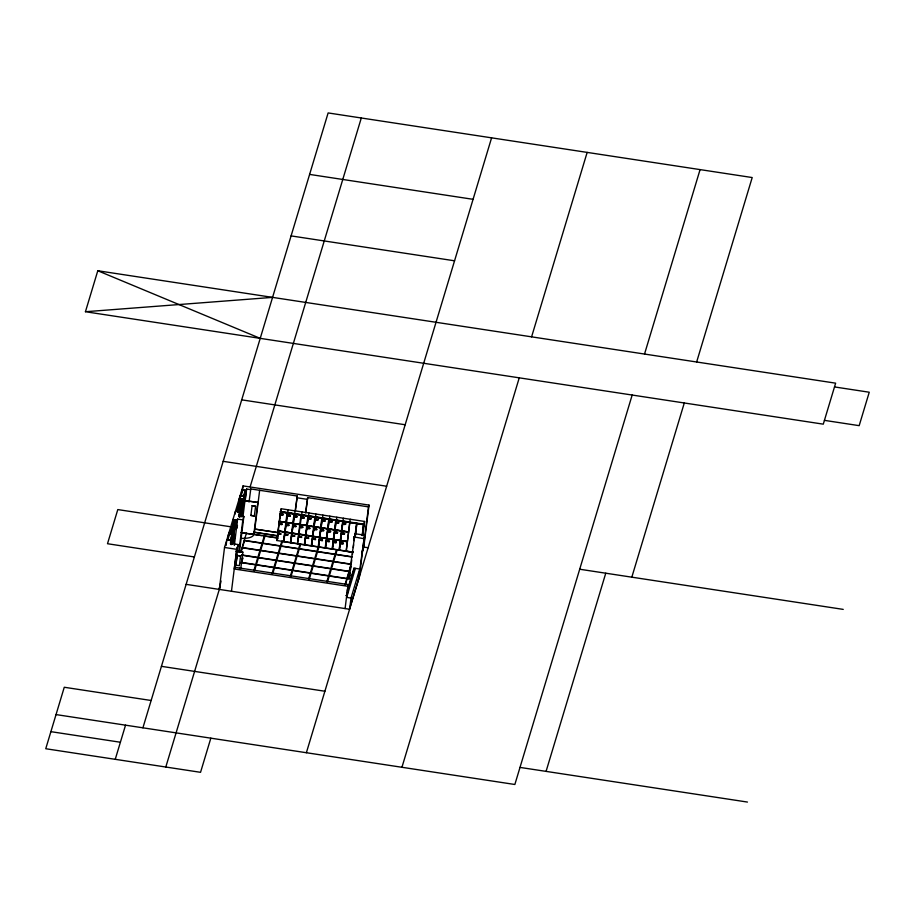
<?xml version="1.0" encoding="UTF-8"?>
<svg xmlns="http://www.w3.org/2000/svg" width="915" height="915" viewBox="0 0 915 915"><rect width="100%" height="100%" fill="white"/><g stroke="black" fill="none" stroke-linecap="round" stroke-linejoin="round"><path stroke-width="1.37" d="M278.995 524.101L278.949 523.849M280.127 514.436L280.15 514.848M284.714 534.852L284.828 534.234M285.869 525.21C285.206 524.021 287.665 527.143 288.946 524.97L286.429 525.37M287.127 515.351L287.264 514.996M291.679 535.824L291.874 535.286L292.125 536.156M292.937 526.148L292.994 525.347M294.104 516.632C294.378 515.991 293.726 516.655 294.95 516.895M298.587 536.75L298.988 537.265L298.725 536.018M298.759 536.339L298.599 537.254L298.667 536.327M299.891 527.04L299.857 526.708M301.63 517.89L300.955 517.524M305.564 537.94L306.125 537.128L305.576 538.294M306.731 528.298L306.868 527.463M310.974 518.542C307.955 518.965 307.108 517.581 310.974 518.542C310.757 519.297 307.028 519.365 308 518.165M308.092 518.176L308 518.45M313.765 528.824L313.673 529.247M314.84 519.789C314.68 518.828 315.435 521.081 315.469 519.228L314.977 518.908L314.851 520.029M319.426 540.067L319.541 539.907M320.593 530.494L320.707 529.888M321.817 520.852L321.908 520.28L321.908 520.852M327.547 531.512L327.73 530.952M328.794 521.653L328.748 521.882M333.758 542.504L333.426 541.909M334.604 532.679L334.604 532.027M340.426 542.366L340.689 543.624L340.46 542.687M340.403 543.041L340.3 543.601M342.77 523.735L342.599 524.364L342.759 523.449M285.16 535.115L284.828 534.52L284.748 535.161M301.012 517.707L301.035 517.101M312.598 539.026L312.941 539.324M313.742 529.43L314.097 529.705M320.707 530.174L320.627 530.814M326.552 540.902L326.438 541.497M338.779 522.774C332.465 523.563 342.622 522.442 337.097 522.591C336.045 523.06 335.794 522.694 335.714 522.808M341.57 533.639L341.615 532.759M277.76 533.559L278.183 534.005M319.529 539.999L319.564 539.198M320.707 530.46L323.578 530.975L323.681 530.265L321.462 530.06M335.816 522.717L335.885 522.396M221.087 581.014L219.131 589.386L219.909 586.801M219.303 589.409L224.53 547.467L243.07 485.911L369.031 505.103L363.804 547.056M226.108 545.489L226.84 539.781L231.186 540.445L230.797 543.373M227.766 540.239L229.493 534.291M228.018 538.363L228.544 534.143L232.89 534.806L231.655 544.642M228.704 535.252L229.059 532.438L233.405 533.09M235.681 519.869L234.332 519.663L230.591 532.667M230.111 540.605L231.85 534.646M232.616 522.282L232.97 519.457L237.305 520.12M231.724 533.193L231.083 532.85M230.614 544.494L231.495 537.46M231.907 533.228L235.876 520.04M232.993 526.926L233.588 527.017M231.907 539.736L232.25 536.327M235.075 514.104L235.43 511.279L239.776 511.931M232.124 541.097L232.41 536.407M232.925 533.296L233.245 530.7M234.469 520.006L230.557 532.988M231.998 544.391L233.485 532.438M234.171 528.584L231.93 539.816M234.343 528.618L232.101 539.85M233.691 535.607L234.972 525.565M233.92 535.424L235.144 525.587M236.974 511.508L240.839 498.847M242.246 498.881L240.702 498.503L236.791 511.485L238.277 512.068M238.815 502.529L239.341 498.298L243.687 498.961L240.965 517.089M239.639 499.762L240.165 495.541L244.511 496.204M234.343 545.386L237.614 519.091L242.83 519.88L243.859 516.472L238.643 515.671L246.673 489.033L250.584 489.628L250.79 488.942L297.261 496.033L295.362 511.256M239.375 505.766L239.959 505.858M237.099 528.127L237.442 525.359M241.137 495.839L243.482 496.193L241.137 495.839L242.784 490.371M241.526 492.682L241.915 489.742L246.261 490.406L242.921 516.964M239.295 512.137L239.616 509.541M239.25 516.174L239.856 511.279M241.469 498.618L240.782 499.052M242.555 490.063L243.07 485.911M239.741 513.91L240.542 507.425M240.725 507.459L239.192 516.312M240.062 514.447L241.514 503.067M240.29 514.264L241.686 503.09M242.189 499.087L238.106 512.034L239.993 505.538M231.472 591.262L236.688 549.32L238.129 544.539L230.317 543.338L237.614 519.091M234.755 567.289L348.558 584.628L348.043 586.332L234.24 568.993L237.202 547.605M235.201 568.055L238.129 544.539M241.937 514.219L242.635 508.649M242.921 506.041L243.676 500.299M243.79 499.098L244.351 494.809M240.622 555.897L239.375 565.676L235.898 565.138L237.099 555.531L240.622 555.897L237.111 555.497M242.052 515.991L244.877 492.041M245.129 490.737L243.47 496.044M237.145 555.359L235.898 565.138M238.872 551.711L242.83 519.88M245.117 501.489L246.673 489.033M239.375 552.454L243.859 516.472M240.725 569.038L242.864 552.157L235.91 551.093M249.029 502.083L250.79 488.942M250.87 515.442L252.117 505.663L255.594 506.201L254.347 515.969L250.87 515.442L254.347 515.969M243.928 500.345L257.836 502.461L253.787 534.657A14.091 5.639 7.1 0 1 245.414 538.329L241.903 538.363M259.654 490.291L254.427 532.244L278.103 535.858M352.984 552.1L276.742 540.502L281.214 508.751L364.605 521.459L362.9 535.184M280.482 511.874L279.281 521.298L285.892 522.305L287.081 512.88L280.447 512.011L287.081 512.88M278.652 529.339L278.171 534.074L280.722 534.223L278.789 533.983L279.075 533.251L280.825 533.514L280.722 534.223M279.167 525.221L279.51 522.476M280.013 518.359L280.276 513.612L280.894 514.745M280.871 511.496L281.214 508.751M279.052 533.285L278.595 534.005L277.897 532.827M281.523 514.116L283.204 514.31L280.974 514.802L280.699 513.681M281.969 523.906L280.299 523.723C279.647 525.542 280.242 522.236 281.969 523.906L281.877 524.615L279.533 524.341L279.944 523.769M281.374 514.15L280.985 514.768M280.07 524.398L280.299 523.723M281.454 514.036L281.374 514.768M278.972 533.925L279.167 533.262M279.281 533.903L280.631 534.108M280.482 523.86L281.774 524.501M283.055 514.459L281.728 514.642M283.204 514.31L283.101 515.019L281.374 514.676M276.936 540.376L278.091 531.089L284.691 532.095L283.536 541.383M285.892 522.488L284.691 531.912L278.091 530.906L279.292 521.481L285.846 522.625M283.684 541.566L288.168 509.804M287.436 512.926L286.235 522.351L292.834 523.357L294.035 513.933L287.39 513.063L294.035 513.933M284.874 533.925L285.491 535.058M286.029 524.284L286.372 525.324M287.104 515.911L287.493 515.934C286.91 512.297 288.191 517.547 288.5 515.122C292.72 515.122 286.361 515.728 288.477 515.179M285.354 535L285.297 533.994M286.567 525.382L286.418 524.592M287.642 515.763L287.71 515.031M286.04 535.069L285.251 534.303M287.104 525.382L287.196 524.707L286.99 525.427M285.972 535.081L286.143 534.371L287.802 534.623L287.699 535.332L285.846 535.069L286.052 534.349L287.802 534.623M286.315 534.566L287.653 534.772M287.459 524.924L288.751 525.565M288.671 515.317L289.906 515.888M290.135 515.442L290.055 516.083L290.158 515.374M283.879 541.428L285.034 532.141L291.645 533.148L290.49 542.435M292.834 523.54L291.645 532.965L285.034 531.958L286.235 522.534L292.8 523.677M290.638 542.629L297.261 496.033M294.378 513.99L293.189 523.414L299.788 524.421L300.989 514.996L294.344 514.127L300.989 514.996M291.828 534.966C292.125 537.768 296.105 535.309 292.994 536.11M292.32 535.321C292.857 537.139 291.633 534.577 292.834 535.515M294.092 526.411L295.831 526.674L295.911 526.034L293.475 525.668L293.612 526.48M294.87 516.872L294.241 515.751L294.104 516.872M295.911 526.034L293.692 526.525L293.418 525.404M294.95 516.929C294.813 515.202 298.85 515.774 294.836 516.906M293.807 526.537L293.772 525.885M292.754 536.156L293.006 535.389L294.756 535.652L294.653 536.362M293.955 526.491L294.15 525.805M295.419 516.174C293.955 517.192 297.581 517.787 297.169 516.437M295.511 516.186L295.282 516.872M293.212 536.041L294.561 536.247M294.424 525.988L295.717 526.628M295.682 516.38L297.032 516.586M297.432 543.499L298.587 534.211L291.942 533.342L290.833 542.492M299.788 524.604L298.587 534.028L291.988 533.022L293.189 523.597L299.743 524.741M297.592 543.682L302.064 511.92M299.777 527.635L299.948 526.72M299.903 526.399L300.257 527.44M301.595 517.181L301.069 516.861L301.035 517.593M301.069 527.543L300.337 526.468M300.829 527.589L301.081 526.823L302.831 527.086C301.836 529.373 298.931 525.713 302.831 527.086M302.007 517.981L302.27 517.215L304.009 517.478L303.917 518.187L301.573 517.913M299.8 537.116L299.903 536.442L301.641 536.705L301.538 537.414L299.605 537.174L301.538 537.414M300.978 527.498L301.081 526.823M300.097 537.094L301.504 536.865M301.344 527.04L302.682 527.246M303.757 518.004L302.522 517.433M302.545 517.821L303.814 518.073M305.541 512.457L307.692 497.611L368.493 506.876L369.031 505.103M305.77 512.995L307.692 497.611M307.897 516.186L301.332 515.053L307.932 516.049L306.777 525.336L300.131 524.467M304.535 544.745L308.961 512.972M308.286 516.106L307.085 525.53L313.685 526.537L314.886 517.112L308.241 516.243L314.886 517.112M306.822 527.772L306.834 528.127M308.321 519.102L308.458 517.981L307.909 518.977M308.549 538.386L306.674 538.203L308.527 538.455L308.63 537.745L306.88 537.482L306.285 538.214L306.125 537.128M306.399 538.237L306.948 537.562M309.156 518.336L309.213 518.999M307.76 528.618L308.046 527.886L309.796 528.149L309.693 528.859L307.669 528.618M309.144 518.919L309.224 518.279M308.309 528.092L309.647 528.298M309.43 518.931L310.78 519.137M307.2 537.768L308.481 537.906M309.544 518.553L310.723 519.068M304.729 544.608L305.885 535.321L312.495 536.327L311.329 545.615M313.685 526.72L312.484 536.144L305.885 535.138L307.085 525.713L313.651 526.857M311.489 545.798L315.915 514.036M315.229 517.169L314.028 526.594L320.639 527.6L321.828 518.176L315.195 517.307L321.828 518.176M313.811 528.515L314.348 529.625M312.656 538.134L313.056 539.141M314.84 529.648L316.636 529.911L316.739 529.213C314.954 528.035 314.508 531.077 314.234 528.584M315.412 519.308L317.905 519.594L315.686 520.086L315.492 519.297M313.902 538.649L312.999 539.175M314.508 529.705L314.909 529.053M314.737 529.705L314.966 528.973L316.739 529.213M316.224 519.411L315.801 520.097L316.155 519.331M313.822 539.29L313.834 538.569L315.584 538.832L315.481 539.541L313.468 539.335L313.834 538.649M314.039 539.221L315.378 539.415M315.252 529.156L316.59 529.362M316.418 519.548L317.768 519.754M317.905 519.594L317.802 520.303L315.95 520.052M318.237 546.815L319.438 537.391L312.839 536.384L311.683 545.672M320.639 527.783L319.438 537.208L312.839 536.201L314.039 526.777L320.593 527.921M318.431 546.861L322.915 515.099M322.183 518.222L320.982 527.646L327.581 528.653L328.782 519.228L322.137 518.359L328.782 519.228M320.753 529.579L321.039 530.757M321.828 520.921L322.229 521.23C321.542 517.581 322.904 522.923 323.224 520.406L324.882 520.658L323.006 520.475M321.531 530.117L321.565 530.769L321.154 529.876M322.675 521.115L322.446 520.326M319.987 539.255L320.261 540.376L320.81 539.701M321.451 530.757L321.188 529.636M320.582 540.376L320.742 539.621L322.492 539.884L322.389 540.593L320.593 540.319L322.412 540.525M323.121 520.429L322.881 521.161L323.201 520.475M320.662 540.262L320.833 539.633M321.851 530.643L322.023 530.014L321.92 530.723M320.948 540.273L322.286 540.479M322.194 530.208L323.533 530.414M323.395 520.612L324.631 521.184M324.688 521.253L323.453 520.681M324.882 520.658L324.779 521.367L323.041 521.07M318.626 546.724L319.793 537.437L326.392 538.443L325.237 547.73M327.581 528.836L326.392 538.26L319.781 537.254L320.982 527.829L327.547 528.973M325.385 547.913L329.857 516.163M325.58 547.788L326.735 538.5L333.334 539.507L332.179 548.794M329.125 519.285L327.936 528.71L334.535 529.716L335.736 520.292L329.125 519.285L328.862 521.093L331.825 521.71L329.675 521.561M326.563 540.262C324.962 541.909 332.156 541.6 327.456 541.417M327.662 531.272L327.97 531.821L327.696 530.631M328.885 521.093L328.737 522.213M326.998 540.319L327.055 541.383L327.673 540.799M328.039 531.672L328.119 530.7M329.331 521.081L329.309 522.11M326.941 540.628L326.861 541.268M328.588 531.18L330.612 531.318L328.394 531.809L328.176 531.077M328.508 531.821L328.931 531.135M329.869 521.539L329.594 522.202L329.457 521.447M327.593 541.383L327.742 540.685L329.491 540.948L329.389 541.657M328.714 531.809L328.862 531.055M327.673 541.417L327.536 540.776M327.947 541.337L329.297 541.543M329.125 531.272L330.395 531.524M330.281 522.099L331.607 521.916M330.612 531.318L330.509 532.027L328.725 531.752M329.869 522.168L331.802 521.779M331.745 522.351L331.825 521.71M334.535 529.899L333.334 539.324L326.735 538.317L327.936 528.893L334.49 530.037M332.339 548.977L336.812 517.215M336.079 520.338L334.879 529.762L341.478 530.769L342.679 521.344L336.034 520.475L342.679 521.344M333.472 541.314C332.625 542.023 335.782 543.647 336.4 542L334.044 541.794M334.65 531.718L334.49 532.907M333.872 541.623L333.884 542.401M335.05 532.015C334.524 533.262 337.978 533.777 337.578 532.404L335.759 532.198M337.578 532.404C335.622 531.398 335.325 533.697 335.073 531.775M336.548 523.266L336.274 522.145M333.906 541.383L334.181 542.492L334.718 541.817M334.547 542.412L334.65 541.737L334.444 542.458M335.611 532.862L335.828 532.141M336.869 523.254L337.097 522.591M335.908 532.153L335.748 532.782M334.856 542.389L336.262 542.16M336.034 532.793L337.361 532.61L336.102 532.736M337.292 522.717L338.516 523.288L337.349 522.785M332.534 548.84L333.689 539.553L340.288 540.559L339.133 549.846M341.489 530.952L340.288 540.376L333.689 539.37L334.879 529.945L341.444 531.089M339.282 550.041L343.365 518.222M364.605 521.459L363.678 524.524L343.034 521.401L341.833 530.826L348.432 531.832M343.388 523.632L345.744 523.826C343.983 526.388 342.61 521.333 342.656 524.329M341.123 542.858C340.609 543.956 343.754 544.414 343.342 543.064L340.906 542.812M341.238 543.567C342.141 541.806 340.86 544.997 340.849 542.435M343.708 523.7C342.885 525.016 344.612 522.557 345.744 523.826M341.444 543.544L341.581 542.824M343.708 524.295L343.994 523.563M344.074 523.574L343.891 524.238M341.798 543.441L343.205 543.213M343.056 533.388L344.349 534.04M344.2 524.215L345.527 524.032L344.269 524.169M342.187 533.239L344.543 533.445L344.44 534.154L342.587 533.903M353.144 552.294L346.19 551.23L349.782 522.408M351.211 579.218L348.604 578.818L350.068 572.069M353.602 539.038L353.911 536.911L354.128 539.118M345.092 608.578L347.86 586.309M347.357 590.244L354.013 568.158L359.744 569.027L351.005 598.055L346.659 597.404L348.043 586.332M348.558 584.628L347.174 595.688L345.79 595.482M349.942 573.133L348.604 578.818M350.559 569.496L350.891 566.82M351.394 562.771L351.737 560.003M352.424 554.479L352.778 551.711M353.293 547.559L353.636 544.791M354.151 540.651L354.494 537.883M355.02 535.813L356.541 523.609L349.942 522.602M355.192 535.824L356.839 523.128M355.363 535.87L356.884 523.654L363.347 524.638M353.819 569.759L354.013 568.158M351.005 598.055L349.61 609.264L186.122 584.353M362.18 535.492L363.541 524.512M362.317 535.504L363.678 524.524M362.42 535.172L363.781 524.192L280.39 511.485M358.348 580.236L364.547 535.184L355.009 533.731L349.198 575.581L349.885 573.305M364.547 535.184L359.366 576.816L349.438 609.241M363.358 546.667L361.848 552.957M363.266 548.828L368.493 506.876M350.308 519.274L349.587 522.545L343.034 521.401M85.438 311.729L97.791 270.749L835.635 383.168L823.283 424.16L85.438 311.729L272.567 297.375M115.244 759.324L125.538 725.172M142.912 727.814L328.13 112.934L752.199 177.544L696.647 361.997M231.186 532.759L233.039 526.605M237.557 511.599L239.41 505.446M231.769 532.85L233.622 526.697M232.09 538.603L233.748 535.126M242.864 503.433L243.939 500.311M231.953 541.062L233.977 534.943L231.964 541.92M239.261 517.101L240.359 513.784L239.513 516.861M165.798 767.022L220.058 586.904M233.028 543.43L235.372 535.652L233.748 535.401M361.299 117.989L250.127 486.872M252.117 505.663L255.56 506.327M240.668 552.283L246.421 533.171M240.988 552.42L242.372 547.822L259.917 550.498L257.836 557.395L241.64 554.925M242.864 552.157L236.379 551.345M257.836 502.461L243.882 500.505M241.034 563.148L242.555 558.07M242.944 557.99L241.606 562.428L255.674 564.566L257.756 557.67L241.56 555.199M253.844 534.486L241.183 532.736M253.832 570.697L255.594 564.841L241.526 562.702M254.53 570.8L256.292 564.944L273.837 567.62L272.075 573.476M210.839 738.165L200.545 772.317L45.75 748.733L64.267 687.257L151.135 700.49M279.006 524.181L279.59 524.318M276.742 540.502L277.622 537.574M277.131 540.422L277.84 538.077L264.973 536.121L262.857 543.155L280.402 545.832L281.774 541.28M272.773 573.579L276.696 560.552L294.241 563.228L290.318 576.256M282.506 541.245L281.099 545.935L298.645 548.611L299.971 544.185L281.74 541.406M288.923 525.038L286.898 524.798L286.612 525.439M300.131 524.661L306.742 525.656L305.576 534.943L298.942 534.074M298.942 534.269L305.541 535.264L304.386 544.551M303.997 517.547C302.545 515.854 301.584 518.908 301.515 517.192M299.148 536.076L299.96 536.522M291.016 576.359L292.777 570.503L310.322 573.179L308.561 579.035M307.291 527.52L309.796 528.149M315.481 539.541L313.731 539.232M318.283 546.678L316.887 551.39L299.342 548.714L300.669 544.299L318.214 546.976M323.658 530.334L321.634 530.094M309.259 579.138L311.02 573.282L328.565 575.958L326.804 581.814M335.736 520.292L329.091 519.423M336.4 542L336.297 542.709L334.638 542.458M344.543 533.445C342.736 532.69 342.256 534.612 342.05 532.816M327.501 581.917L329.263 576.061L346.808 578.738L345.069 584.525M339.476 549.904L340.632 540.616L347.243 541.623M348.398 532.153L341.787 531.146L340.632 540.433L347.231 541.44M348.592 532.015L279.132 521.287M347.197 541.76L277.931 530.894M346.19 551.23L349.827 522.271L280.333 511.679M353.911 536.911L363.518 538.603M350.788 565.539L349.05 571.292L331.505 568.615L333.586 561.719L351.131 564.395M345.218 585.234L350.948 566.191M349.175 585.165L353.567 570.605M346.659 597.404L355.409 568.364M362.02 552.992L363.793 547.078L368.127 547.742M306.376 752.725L491.595 137.845M401.937 767.285L519.251 377.826M531.592 336.846L587.156 152.405M632.174 395.04L514.859 784.487L56.044 714.581M644.526 354.048L700.078 169.607M546.072 771.379L605.764 573.202M631.819 577.182L684.294 402.977M299.903 536.442L299.525 537.174M308.046 527.886L307.795 528.653L307.646 528.001M306.88 537.482L306.719 538.237M329.972 522.122L330.166 521.459L329.697 522.179M342.69 533.857L342.885 533.193L342.416 533.914M341.501 543.464L343.262 543.704M240.439 568.684L239.947 567.552L239.456 568.638M288.259 515.808L290.078 516.014M302.133 517.295L302.053 517.936M278.869 533.342L278.595 534.005M279.967 524.409L279.533 523.666M285.663 534.44L285.469 535.092M309.613 174.41L473.078 199.321M291.084 235.898L454.561 260.798M834.503 386.931L869.25 392.226L859.174 425.658L824.426 420.362M241.697 399.844L405.173 424.754M223.18 461.332L386.656 486.231M296.746 497.737L307.177 499.327M241.869 489.914L246.215 490.566M281.774 514.322L282.987 514.505M288.728 515.385L289.941 515.568M295.739 516.46L296.952 516.643M316.476 519.617L317.688 519.8M330.349 522.053L331.573 522.236M280.116 514.802L280.573 514.63M239.536 513.875L240.119 513.967M239.536 514.15L241.754 514.493M307.268 527.761L307.406 528.561M342.016 533.056L342.027 533.754M579.698 569.233L843.23 609.39M254.828 529.042L278.503 532.656M254.61 529.087L278.412 532.713M299.113 536.316L299.308 537.174L299.285 536.499M313.056 538.443L313.067 539.221M319.998 539.587L319.861 540.205M230.797 526.788L117.795 509.575L107.501 543.727L194.369 556.961M253.672 532.21L278.32 535.961M277.874 537.94L264.321 535.881L262.159 543.053L244.271 540.319M241.16 532.553L261.553 535.55M353.099 552.431L337.155 549.858L335.828 554.273L352.023 556.743M351.943 557.018L335.748 554.547L333.666 561.444L351.211 564.12M226.794 539.953L231.14 540.605M224.53 547.467L236.688 549.32M349.004 575.615L351.806 575.97M274.614 567.449L292.16 570.125M274.534 567.723L292.079 570.4M161.429 666.337L324.894 691.237M520.006 767.411L747.463 802.066M50.897 731.657L120.391 742.248M250.47 533.811L264.286 536.007M314.428 529.648L314.325 528.916M97.791 270.749L260.226 338.367M239.627 568.124L240.268 568.295L239.627 568.124M244.534 540.651L242.452 547.547L259.997 550.224L262.079 543.327L244.534 540.651M258.453 557.773L256.372 564.669L273.917 567.346L275.998 560.449L258.453 557.773M260.615 550.601L258.533 557.498L276.078 560.174L278.16 553.278L260.615 550.601M262.777 543.43L260.695 550.327L278.24 553.003L280.322 546.106L262.777 543.43M278.858 553.381L276.776 560.277L294.321 562.954L296.403 556.057L278.858 553.381M281.019 546.209L278.938 553.106L296.483 555.782L298.565 548.886L281.019 546.209M294.939 563.331L292.857 570.228L310.402 572.904L312.484 566.008L294.939 563.331M297.101 556.16L295.019 563.057L312.564 565.733L314.646 558.836L297.101 556.16M299.262 548.989L297.181 555.885L314.726 558.562L316.807 551.665L299.262 548.989M313.182 566.111L311.1 573.007L328.645 575.684L330.727 568.787L313.182 566.111M315.343 558.939L313.262 565.836L330.807 568.512L332.888 561.616L315.343 558.939M317.505 551.768L315.423 558.665L332.969 561.341L335.05 554.444L317.505 551.768M318.912 547.078L317.585 551.493L335.13 554.17L336.457 549.755L318.912 547.078M331.424 568.89L329.343 575.798L346.888 578.463L348.97 571.566L331.424 568.89"/></g></svg>
